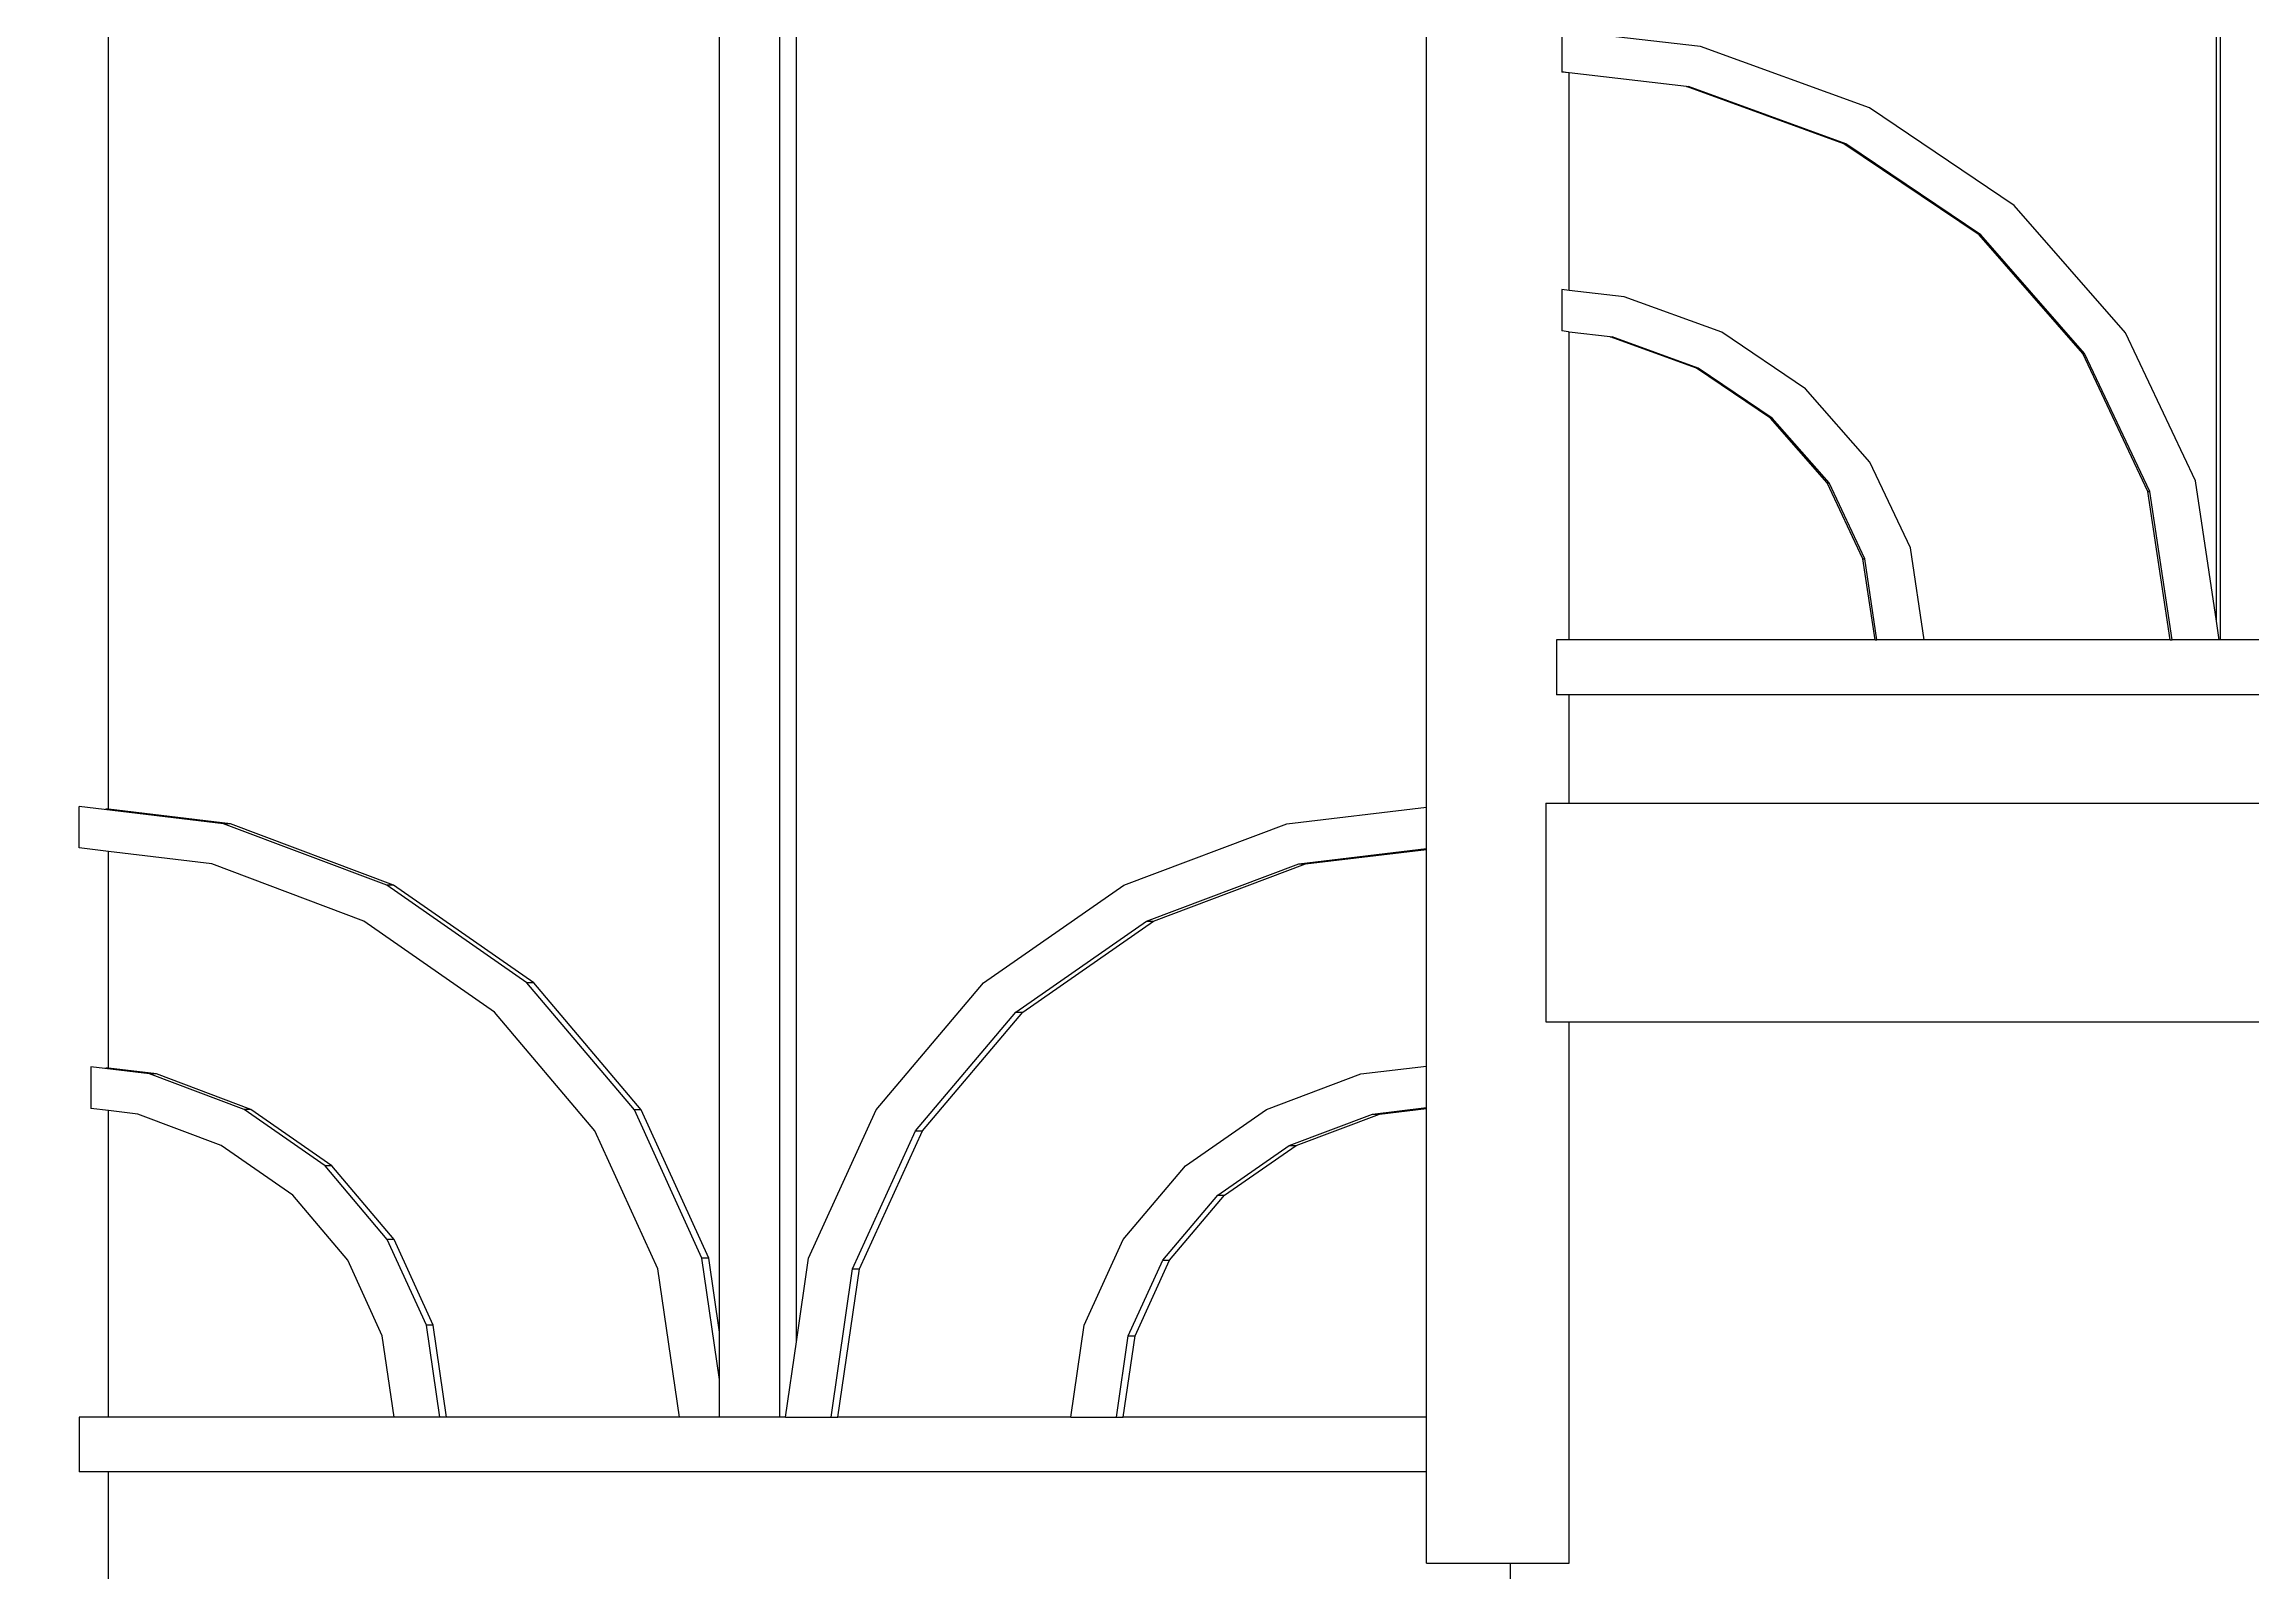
# Model space of a CAD drawing. Header units: millimetres. Extents: x 173236 to 801264, y -94969 to 615039.
# Drawn here: x 549722.2 to 550182.6, y -2704 to -2385.4 of the extents above; entities that cross this region are included whole.
import ezdxf

# ---------------------------------------------------------------- set-up
doc = ezdxf.new("R2010")
doc.units = ezdxf.units.MM
doc.header["$MEASUREMENT"] = 0
doc.header["$PDMODE"] = 2
for name, color, linetype in [('VOX-A-ANNO-DIMS', 160, 'Continuous'), ('VOX-A-STAIRS-STEPS', 140, 'Continuous'), ('VOX-A-WALL-PATT', 233, 'Continuous')]:
    doc.layers.add(name, color=color, linetype=linetype)
doc.styles.add('1.5 mm Rotis Annotative', font='', dxfattribs={"height": 1.5})
doc.styles.get('1.5 mm Rotis Annotative').set_extended_font_data('Rotis Sans Serif')
doc.dimstyles.new('1.5 mm Rotis Annotative', dxfattribs={"dimtxt": 1.5, "dimasz": 1, "dimexe": 1.5, "dimexo": 0, "dimgap": 1, "dimtad": 1, "dimdec": 0, "dimrnd": 5, "dimzin": 0, "dimdsep": 46, "dimtxsty": '1.5 mm Rotis Annotative', "dimblk": 'ARCHTICK', "dimcen": 0.09, "dimdle": 1, "dimadec": 0, "dimazin": 0, "dimtfac": 1, "dimtdec": 0, "dimtofl": 0, "dimtmove": 1, "dimatfit": 3, "dimfxl": 2, "dimfxlon": 1, "dimtolj": 1, "dimtzin": 0, "dimarcsym": 0})

# ---------------------------------------------------------------- blocks, each defined once
blk = doc.blocks.new('SS')
at = {"layer": 'VOX-A-WALL-PATT'}
for p, q in [((292606.12, -1446.61), (292606.12, -569.27)), ((292312.77, -1288.32), (292312.77, -980.03)), ((292474.49, -1322.37), (292474.49, -1054.2)), ((292742.83, -1322.8), (292742.83, -1070.05)), ((292602.77, -1431.24), (292602.77, -1149.42)), ((292618.41, -1429.32), (292618.41, -1147.69)), ((292313.63, -1207.79), (292313.63, -1163.28)), ((292446.9, -1164.2), (292446.9, -1172.69)), ((292384.29, -1179.97), (292418.65, -1167.47)), ((292418.65, -1167.47), (292445.41, -1164.38)), ((292421.5, -1175.62), (292445.41, -1172.86)), ((292445.41, -1172.86), (292446.9, -1172.69)), ((292445.41, -1217.14), (292445.41, -1172.86)), ((292445.55, -1172.84), (292446.9, -1172.65)), ((292389.1, -1187.28), (292421.14, -1175.62)), ((292389.46, -1187.28), (292421.5, -1175.62)), ((292421.5, -1175.62), (292421.14, -1175.62)), ((292354.79, -1199.85), (292384.29, -1179.97)), ((292361.58, -1205.82), (292389.1, -1187.28)), ((292361.94, -1205.82), (292389.46, -1187.28)), ((292389.46, -1187.28), (292389.1, -1187.28)), ((292332.15, -1225.76), (292354.79, -1199.85)), ((292313.63, -1284.48), (292313.63, -1207.79)), ((292340.47, -1229.98), (292361.58, -1205.82)), ((292340.83, -1229.98), (292361.94, -1205.82)), ((292361.94, -1205.82), (292361.58, -1205.82)), ((292434.2, -1218.43), (292445.41, -1217.14)), ((292445.41, -1217.14), (292446.9, -1216.96)), ((292446.9, -1216.96), (292446.9, -1225.4)), ((292414.33, -1225.66), (292434.2, -1218.43)), ((292317.91, -1255.94), (292332.15, -1225.76)), ((292397.27, -1237.16), (292414.33, -1225.66)), ((292419.14, -1232.97), (292436.69, -1226.59)), ((292419.5, -1232.97), (292437.05, -1226.59)), ((292437.05, -1226.59), (292436.69, -1226.59)), ((292437.05, -1226.59), (292445.41, -1225.62)), ((292445.41, -1225.62), (292445.55, -1225.6)), ((292445.41, -1288.32), (292445.41, -1225.62)), ((292445.55, -1225.6), (292446.9, -1225.4)), ((292327.2, -1258.12), (292340.47, -1229.98)), ((292327.56, -1258.12), (292340.83, -1229.98)), ((292340.83, -1229.98), (292340.47, -1229.98)), ((292404.06, -1243.13), (292419.14, -1232.97)), ((292404.42, -1243.13), (292419.5, -1232.97)), ((292419.5, -1232.97), (292419.14, -1232.97)), ((292384.17, -1252.14), (292397.27, -1237.16)), ((292392.5, -1256.36), (292404.06, -1243.13)), ((292392.86, -1256.36), (292404.42, -1243.13)), ((292404.42, -1243.13), (292404.06, -1243.13)), ((292375.94, -1269.59), (292384.17, -1252.14)), ((292313.63, -1284.48), (292317.91, -1255.94)), ((292322.67, -1288.32), (292327.2, -1258.12)), ((292323.03, -1288.32), (292327.56, -1258.12)), ((292327.56, -1258.12), (292327.2, -1258.12)), ((292385.23, -1271.78), (292392.5, -1256.36)), ((292385.59, -1271.78), (292392.86, -1256.36)), ((292392.86, -1256.36), (292392.5, -1256.36)), ((292373.14, -1288.32), (292375.94, -1269.59)), ((292382.75, -1288.32), (292385.23, -1271.78)), ((292383.11, -1288.32), (292385.59, -1271.78)), ((292385.59, -1271.78), (292385.23, -1271.78)), ((292313.06, -1288.32), (292313.63, -1284.48)), ((292300.06, -1288.32), (292312.77, -1288.32)), ((292312.77, -1288.32), (292313.06, -1288.32)), ((292313.06, -1288.32), (292322.67, -1288.32)), ((292323.03, -1288.32), (292322.67, -1288.32)), ((292323.03, -1288.32), (292373.14, -1288.32)), ((292373.14, -1288.32), (292382.75, -1288.32)), ((292383.11, -1288.32), (292382.75, -1288.32)), ((292383.11, -1288.32), (292445.41, -1288.32)), ((292445.41, -1288.32), (292447.98, -1288.32)), ((292447.98, -1288.32), (292447.98, -1299.48)), ((292268.76, -1299.48), (292445.41, -1299.48)), ((292445.41, -1321.57), (292445.41, -1299.48)), ((292445.41, -1299.48), (292447.98, -1299.48)), ((292388.2, -1321.57), (292279.82, -1321.57)), ((292445.41, -1321.57), (292388.2, -1321.57)), ((292448.75, -1321.57), (292445.41, -1321.57)), ((292449.1, -1321.57), (292448.75, -1321.57)), ((292450.15, -1321.57), (292449.1, -1321.57)), ((292450.15, -1321.57), (292450.15, -1366.08)), ((292502.88, -1325.76), (292474.49, -1322.37)), ((292474.49, -1330.81), (292474.49, -1322.37)), ((292536.11, -1338.26), (292502.88, -1325.76)), ((292684.79, -1338.26), (292718.02, -1325.76)), ((292686.19, -1338.26), (292719.42, -1325.76)), ((292718.02, -1325.76), (292742.83, -1322.8)), ((292718.02, -1325.76), (292719.42, -1325.76)), ((292719.42, -1325.76), (292748.83, -1322.24)), ((292742.83, -1322.8), (292743.36, -1322.73)), ((292748.83, -1330.69), (292748.83, -1322.24)), ((292500.47, -1333.92), (292474.49, -1330.81)), ((292474.49, -1330.98), (292474.49, -1330.81)), ((292499.08, -1333.92), (292474.49, -1330.98)), ((292474.49, -1375.13), (292474.49, -1330.98)), ((292530.07, -1345.57), (292499.08, -1333.92)), ((292500.47, -1333.92), (292499.08, -1333.92)), ((292531.46, -1345.57), (292500.47, -1333.92)), ((292690.83, -1345.57), (292721.82, -1333.92)), ((292721.82, -1333.92), (292742.83, -1331.4)), ((292742.83, -1331.4), (292748.83, -1330.69)), ((292742.83, -1375.56), (292742.83, -1331.4)), ((292564.64, -1358.14), (292536.11, -1338.26)), ((292656.26, -1358.14), (292684.79, -1338.26)), ((292657.65, -1358.14), (292686.19, -1338.26)), ((292684.79, -1338.26), (292686.19, -1338.26)), ((292556.68, -1364.11), (292530.07, -1345.57)), ((292531.46, -1345.57), (292530.07, -1345.57)), ((292558.07, -1364.11), (292531.46, -1345.57)), ((292664.22, -1364.11), (292690.83, -1345.57)), ((292586.54, -1384.05), (292564.64, -1358.14)), ((292634.36, -1384.05), (292656.26, -1358.14)), ((292635.75, -1384.05), (292657.65, -1358.14)), ((292656.26, -1358.14), (292657.65, -1358.14)), ((292388.2, -1366.08), (292279.82, -1366.08)), ((292445.41, -1366.08), (292388.2, -1366.08)), ((292445.41, -1476.37), (292445.41, -1366.08)), ((292448.75, -1366.08), (292445.41, -1366.08)), ((292449.1, -1366.08), (292448.75, -1366.08)), ((292450.15, -1366.08), (292449.1, -1366.08)), ((292577.1, -1388.27), (292556.68, -1364.11)), ((292558.07, -1364.11), (292556.68, -1364.11)), ((292578.49, -1388.27), (292558.07, -1364.11)), ((292643.8, -1388.27), (292664.22, -1364.11)), ((292487.84, -1376.72), (292474.49, -1375.13)), ((292474.49, -1383.57), (292474.49, -1375.13)), ((292734.46, -1376.72), (292746.4, -1375.29)), ((292742.83, -1375.56), (292743.36, -1375.49)), ((292746.4, -1375.29), (292746.4, -1383.74)), ((292507.06, -1383.95), (292487.84, -1376.72)), ((292713.85, -1383.95), (292733.06, -1376.72)), ((292715.24, -1383.95), (292734.46, -1376.72)), ((292733.06, -1376.72), (292742.83, -1375.56)), ((292733.06, -1376.72), (292734.46, -1376.72)), ((292485.43, -1384.88), (292474.49, -1383.57)), ((292474.49, -1383.74), (292474.49, -1383.57)), ((292484.04, -1384.88), (292474.49, -1383.74)), ((292474.49, -1446.61), (292474.49, -1383.74)), ((292523.56, -1395.45), (292507.06, -1383.95)), ((292600.31, -1414.23), (292586.54, -1384.05)), ((292620.59, -1414.23), (292634.36, -1384.05)), ((292621.99, -1414.23), (292635.75, -1384.05)), ((292634.36, -1384.05), (292635.75, -1384.05)), ((292697.34, -1395.45), (292713.85, -1383.95)), ((292698.74, -1395.45), (292715.24, -1383.95)), ((292713.85, -1383.95), (292715.24, -1383.95)), ((292736.86, -1384.88), (292742.83, -1384.16)), ((292742.83, -1384.16), (292746.4, -1383.74)), ((292742.83, -1446.61), (292742.83, -1384.16)), ((292485.43, -1384.88), (292484.04, -1384.88)), ((292501.01, -1391.26), (292484.04, -1384.88)), ((292502.41, -1391.26), (292485.43, -1384.88)), ((292589.93, -1416.41), (292577.1, -1388.27)), ((292578.49, -1388.27), (292577.1, -1388.27)), ((292591.33, -1416.41), (292578.49, -1388.27)), ((292630.97, -1416.41), (292643.8, -1388.27)), ((292719.89, -1391.26), (292736.86, -1384.88)), ((292502.41, -1391.26), (292501.01, -1391.26)), ((292515.59, -1401.42), (292501.01, -1391.26)), ((292516.98, -1401.42), (292502.41, -1391.26)), ((292705.31, -1401.42), (292719.89, -1391.26)), ((292536.22, -1410.43), (292523.56, -1395.45)), ((292684.68, -1410.43), (292697.34, -1395.45)), ((292686.07, -1410.43), (292698.74, -1395.45)), ((292697.34, -1395.45), (292698.74, -1395.45)), ((292516.98, -1401.42), (292515.59, -1401.42)), ((292526.78, -1414.65), (292515.59, -1401.42)), ((292528.17, -1414.65), (292516.98, -1401.42)), ((292694.12, -1414.65), (292705.31, -1401.42)), ((292544.18, -1427.88), (292536.22, -1410.43)), ((292676.72, -1427.88), (292684.68, -1410.43)), ((292678.11, -1427.88), (292686.07, -1410.43)), ((292684.68, -1410.43), (292686.07, -1410.43)), ((292528.17, -1414.65), (292526.78, -1414.65)), ((292533.81, -1430.07), (292526.78, -1414.65)), ((292535.2, -1430.07), (292528.17, -1414.65)), ((292602.77, -1431.24), (292600.31, -1414.23)), ((292618.41, -1429.32), (292620.59, -1414.23)), ((292618.41, -1438.92), (292621.99, -1414.23)), ((292620.59, -1414.23), (292621.99, -1414.23)), ((292687.09, -1430.07), (292694.12, -1414.65)), ((292594.31, -1446.61), (292589.93, -1416.41)), ((292591.33, -1416.41), (292589.93, -1416.41)), ((292595.7, -1446.61), (292591.33, -1416.41)), ((292626.59, -1446.61), (292630.97, -1416.41)), ((292546.9, -1446.61), (292544.18, -1427.88)), ((292618.41, -1438.92), (292618.41, -1429.32)), ((292674, -1446.61), (292676.72, -1427.88)), ((292675.4, -1446.61), (292678.11, -1427.88)), ((292676.72, -1427.88), (292678.11, -1427.88)), ((292536.21, -1446.61), (292533.81, -1430.07)), ((292535.2, -1430.07), (292533.81, -1430.07)), ((292537.6, -1446.61), (292535.2, -1430.07)), ((292605, -1446.61), (292602.77, -1431.24)), ((292684.69, -1446.61), (292687.09, -1430.07)), ((292618.41, -1446.61), (292618.41, -1438.92)), ((292474.49, -1457.77), (292474.49, -1446.61)), ((292474.49, -1446.61), (292536.21, -1446.61)), ((292537.6, -1446.61), (292536.21, -1446.61)), ((292546.9, -1446.61), (292537.6, -1446.61)), ((292546.9, -1446.61), (292594.31, -1446.61)), ((292595.7, -1446.61), (292594.31, -1446.61)), ((292605, -1446.61), (292595.7, -1446.61)), ((292605, -1446.61), (292606.12, -1446.61)), ((292606.12, -1446.61), (292618.41, -1446.61)), ((292618.41, -1446.61), (292626.59, -1446.61)), ((292626.59, -1446.61), (292674, -1446.61)), ((292674, -1446.61), (292675.4, -1446.61)), ((292675.4, -1446.61), (292684.69, -1446.61)), ((292684.69, -1446.61), (292742.83, -1446.61)), ((292742.83, -1446.61), (292748.83, -1446.61)), ((292748.83, -1446.61), (292748.83, -1457.77)), ((292474.49, -1457.77), (292742.83, -1457.77)), ((292474.49, -1476.37), (292474.49, -1457.77)), ((292742.83, -1479.86), (292742.83, -1457.77)), ((292742.83, -1457.77), (292748.83, -1457.77)), ((292448.75, -1476.37), (292445.41, -1476.37)), ((292457.42, -1476.37), (292448.75, -1476.37)), ((292457.42, -1476.37), (292457.42, -1682.66)), ((292474.49, -1476.37), (292457.42, -1476.37))]:
    blk.add_line(p, q, dxfattribs=at)
blk = doc.blocks.new('_ArchTick')
at = {"color": 0, "linetype": 'ByBlock', "const_width": 0.15}
blk.add_lwpolyline([(-0.5, -0.5), (0.5, 0.5)], dxfattribs=at)
blk = doc.blocks.new('*D661')
at = {"layer": 'Defpoints', "color": 0, "transparency": 16777216}
for p in [(537437.71, -1723.82), (553695.97, -1723.82), (547999.44, -4473.82)]:
    blk.add_point(p, dxfattribs=at)
at = {"layer": 'VOX-A-ANNO-DIMS', "color": 0, "lineweight": -2, "transparency": 16777216}
for p, q in [((537437.71, -4573.82), (537437.71, -1623.82)), ((537637.71, -1723.82), (537287.71, -1723.82)), ((537637.71, -4473.82), (537287.71, -4473.82))]:
    blk.add_line(p, q, dxfattribs=at)
at = {"layer": 'VOX-A-ANNO-DIMS', "color": 0, "lineweight": -2, "transparency": 16777216, "xscale": 100, "yscale": 100, "zscale": 100}
for p, rotation in [((537437.71, -1723.82), 90), ((537437.71, -4473.82), 270)]:
    blk.add_blockref('_ArchTick', p, dxfattribs=dict(at, rotation=rotation))
at = {"layer": 'VOX-A-ANNO-DIMS', "color": 0, "transparency": 16777216, "insert": (537261.51, -3098.82), "char_height": 150, "attachment_point": 5, "rotation": 90, "style": '1.5 mm Rotis Annotative'}
blk.add_mtext('\\A1;2750', dxfattribs=at)
blk = doc.blocks.new('*D665')
at = {"layer": 'Defpoints', "color": 0, "transparency": 16777216}
for p in [(641539.18, 61543.32), (642299.94, 61543.32), (642299.94, 61417.89), (536630.73, -523.82), (560469.09, -523.82), (547516.89, -20473.82)]:
    blk.add_point(p, dxfattribs=at)
at = {"layer": 'VOX-A-ANNO-DIMS', "color": 0, "lineweight": -2, "transparency": 16777216}
for p, q in [((641539.18, 61543.32), (641539.18, 61267.89)), ((642299.94, 61543.32), (642299.94, 61267.89)), ((641439.18, 61417.89), (642399.94, 61417.89)), ((536630.73, -20573.82), (536630.73, -423.82)), ((536830.73, -523.82), (536480.73, -523.82)), ((536830.73, -20473.82), (536480.73, -20473.82))]:
    blk.add_line(p, q, dxfattribs=at)
at = {"layer": 'VOX-A-ANNO-DIMS', "color": 0, "lineweight": -2, "transparency": 16777216, "xscale": 100, "yscale": 100, "zscale": 100}
for p, rotation in [((641539.18, 61417.89), 180), ((536630.73, -523.82), 90), ((536630.73, -20473.82), 270)]:
    blk.add_blockref('_ArchTick', p, dxfattribs=dict(at, rotation=rotation))
blk.add_blockref('_ArchTick', (642299.94, 61417.89), dxfattribs=at)
at = {"layer": 'VOX-A-ANNO-DIMS', "color": 0, "transparency": 16777216, "insert": (641919.56, 61594.09), "char_height": 150, "attachment_point": 5, "style": '1.5 mm Rotis Annotative'}
blk.add_mtext('\\A1;760', dxfattribs=at)
at = {"layer": 'VOX-A-ANNO-DIMS', "color": 0, "transparency": 16777216, "insert": (536454.54, -10498.82), "char_height": 150, "attachment_point": 5, "rotation": 90, "style": '1.5 mm Rotis Annotative'}
blk.add_mtext('\\A1;19950', dxfattribs=at)

msp = doc.modelspace()

# ---------------------------------------------------------------- block references
at = {"layer": 'VOX-A-STAIRS-STEPS', "xscale": -1.024232788984593, "yscale": 1.024232788984593, "zscale": 1.024232788984593}
msp.add_blockref('SS', (849572.41, -1190.1), dxfattribs=at)

# ---------------------------------------------------------------- dimensions: what is measured, and where the dimension line sits
at = {"layer": 'VOX-A-ANNO-DIMS'}
for base, p1, p2, picture, middle in [((536630.73, -523.82), (547516.89, -20473.82), (560469.09, -523.82), '*D665', (536454.54, -10498.82)), ((537437.71, -1723.82), (547999.44, -4473.82), (553695.97, -1723.82), '*D661', (537261.51, -3098.82))]:
    dim = msp.add_linear_dim(base=base, p1=p1, p2=p2, angle=270, dimstyle='1.5 mm Rotis Annotative', dxfattribs=at)
    dim.commit()
    dim.dimension.update_dxf_attribs({"geometry": picture, "text_midpoint": middle})

doc.saveas('drawing.dxf')
